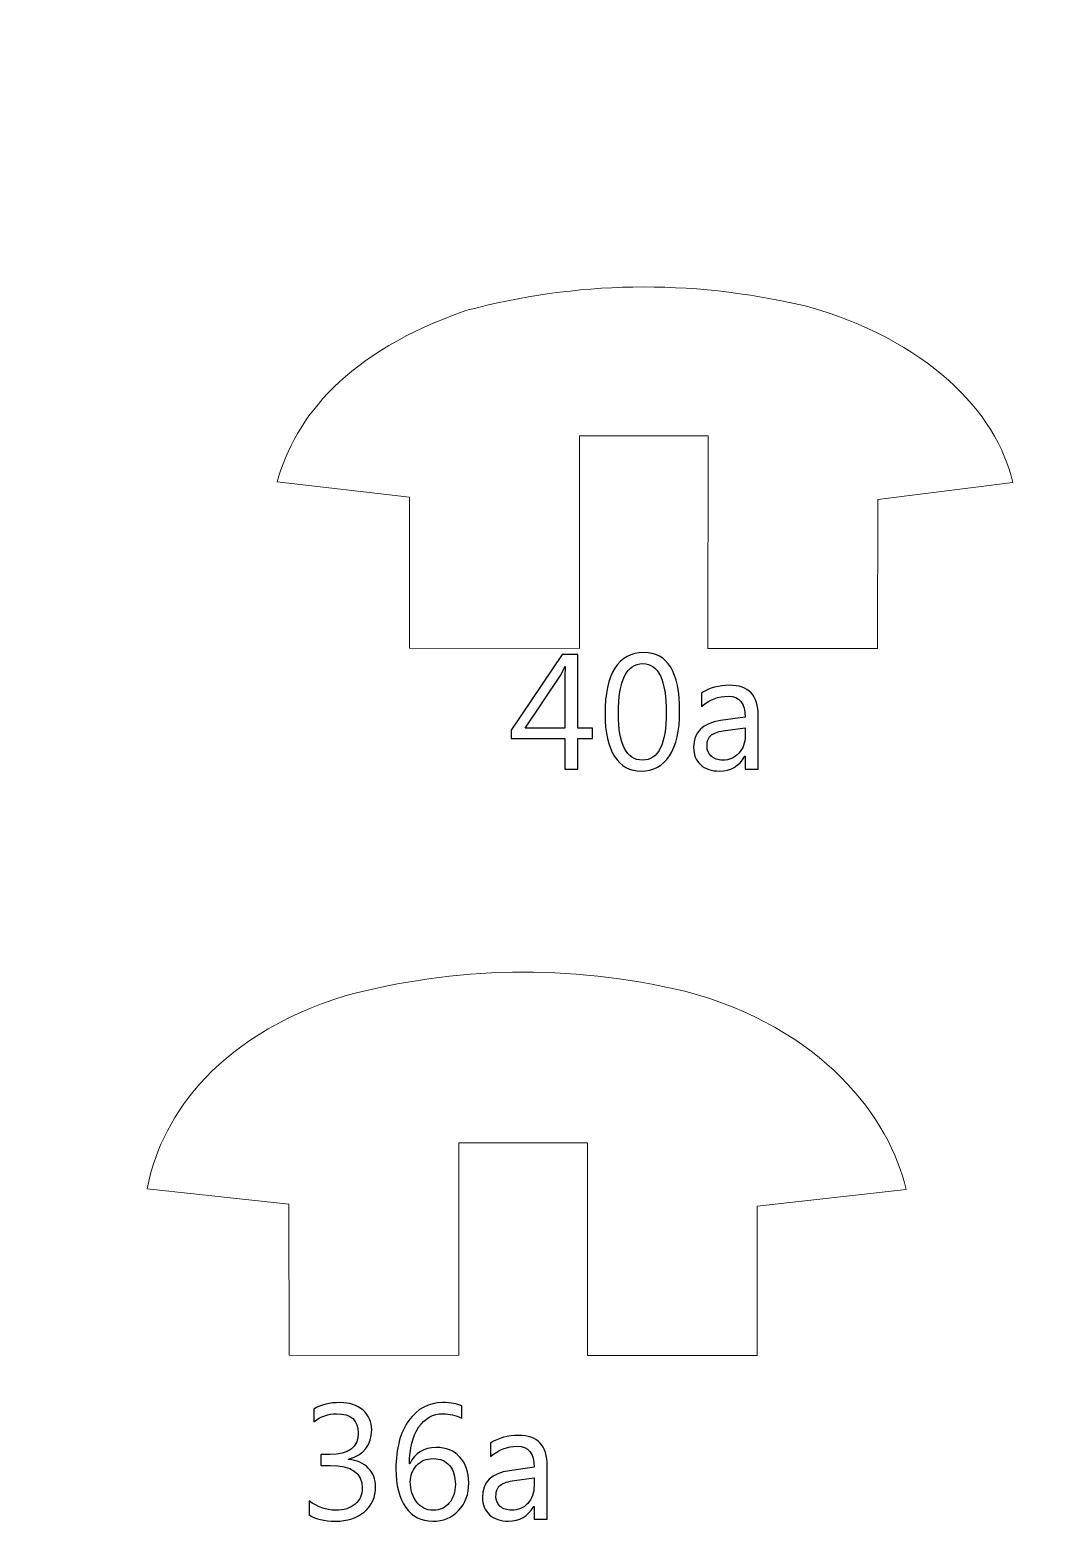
# Model space of a CAD drawing. Header units: centimetres. Extents: x -19.4 to 19.9, y -26.5 to 22.7.
# Drawn here: x -13.95 to -11.303, y -16.927 to -13.073 of the extents above; entities that cross this region are included whole.
import ezdxf

# ---------------------------------------------------------------- set-up
doc = ezdxf.new("R2010")
doc.units = ezdxf.units.CM
doc.header["$MEASUREMENT"] = 0
doc.layers.add('Camada 1', color=7, linetype='Continuous')

msp = doc.modelspace()

# ---------------------------------------------------------------- linework, layer by layer
at = {"layer": 'Camada 1', "color": 7, "lineweight": 9}
for points, knots in [([(-6.76683, -11.38278), (-6.74871, -11.4697), (-6.72295, -11.52728), (-6.67687, -11.64164), (-6.67687, -11.64164), (-6.57445, -11.94024), (-6.51593, -12.1125), (-6.83295, -12.22936), (-6.83295, -12.22936), (-6.99585, -12.2767), (-7.13297, -12.32834), (-7.24879, -12.38358), (-7.24879, -12.38358), (-7.82757, -12.62274), (-7.85527, -13.48484), (-7.63347, -14.06444), (-7.63347, -14.06444), (-7.47421, -14.32374), (-7.70117, -14.63668), (-7.91789, -14.5641), (-7.91789, -14.5641), (-7.91789, -14.5641), (-10.08633, -13.84716), (-10.08633, -13.84716), (-10.08633, -13.84716), (-10.02393, -13.61204), (-9.96019, -13.38448), (-9.87633, -13.1494), (-9.87633, -13.1494), (-9.87633, -13.1494), (-9.33239, -13.37182), (-9.33239, -13.37182), (-9.33239, -13.37182), (-9.33239, -13.37182), (-9.22481, -13.0654), (-9.22481, -13.0654), (-9.22481, -13.0654), (-9.22481, -13.0654), (-9.76633, -12.83164), (-9.76633, -12.83164), (-9.76633, -12.83164), (-9.64873, -12.57712), (-9.54787, -12.33492), (-9.41765, -12.09314), (-9.41765, -12.09314), (-9.41765, -12.09314), (-8.85809, -12.40204), (-8.85809, -12.40204), (-8.85809, -12.40204), (-8.85809, -12.40204), (-8.69055, -12.12446), (-8.69055, -12.12446), (-8.69055, -12.12446), (-8.69055, -12.12446), (-9.24659, -11.80396), (-9.24659, -11.80396), (-9.24659, -11.80396), (-9.11901, -11.58828), (-8.99819, -11.4043), (-8.86359, -11.20852), (-8.86359, -11.20852), (-8.86359, -11.20852), (-8.34777, -11.54894), (-8.34777, -11.54894), (-8.34777, -11.54894), (-8.34777, -11.54894), (-8.17145, -11.28124), (-8.17145, -11.28124), (-8.17145, -11.28124), (-8.17145, -11.28124), (-8.65591, -10.9527), (-8.65591, -10.9527), (-8.65591, -10.9527), (-8.51197, -10.75264), (-8.37829, -10.5387), (-8.24583, -10.334), (-8.24583, -10.334), (-8.24583, -10.334), (-7.71707, -10.65832), (-7.71707, -10.65832), (-7.71707, -10.65832), (-7.71707, -10.65832), (-7.57381, -10.37686), (-7.57381, -10.37686), (-7.57381, -10.37686), (-7.57381, -10.37686), (-8.09615, -10.03456), (-8.09615, -10.03456), (-8.09615, -10.03456), (-7.59241, -9.0435), (-8.27941, -8.2905), (-9.04069, -8.12904), (-9.04069, -8.12904), (-10.66691, -7.8021), (-12.06541, -7.94906), (-13.56203, -8.7614), (-13.56203, -8.7614), (-14.57819, -9.28674), (-15.58061, -9.91446), (-16.57491, -10.54602), (-16.57491, -10.54602), (-17.18455, -10.87594), (-17.60471, -11.19962), (-18.30145, -11.43736), (-18.30145, -11.43736), (-18.51791, -11.50392), (-18.64075, -11.5434), (-18.72211, -11.50068), (-18.72211, -11.50068), (-19.04599, -10.97724), (-19.24217, -10.20448), (-19.20103, -8.4666), (-19.20103, -8.4666), (-19.09115, -6.9704), (-18.98011, -6.23318), (-18.64917, -5.71282), (-18.64917, -5.71282), (-18.12843, -5.41954), (-16.42983, -5.4732), (-14.17279, -5.69644), (-14.17279, -5.69644), (-12.59713, -5.8132), (-10.94901, -6.11576), (-9.20945, -6.08744), (-9.20945, -6.08744), (-8.42445, -6.06216), (-7.82795, -5.0482), (-7.06097, -3.88938), (-7.06097, -3.88938), (-6.64491, -3.95778), (-6.30525, -3.89046), (-6.08249, -3.7006), (-6.08249, -3.7006), (-5.86699, -3.49026), (-5.74617, -3.24138), (-5.75059, -2.94712), (-5.75059, -2.94712), (-5.75149, -2.86314), (-5.69279, -2.8323), (-5.59957, -2.86608), (-5.59957, -2.86608), (-4.47221, -3.0973), (-3.40305, -3.22804), (-2.41895, -3.22062), (-2.41895, -3.22062), (-2.41895, -3.22062), (-1.77003, -3.23234), (-1.77003, -3.23234), (-1.77003, -3.23234), (-0.87447, -3.24906), (-0.32399, -3.41642), (-0.18121, -3.97342), (-0.18121, -3.97342), (-0.14813, -4.13554), (-0.15543, -5.22904), (-0.15387, -5.43948), (-0.15387, -5.43948), (-0.15387, -5.43948), (-0.15743, -7.64222), (-0.15743, -7.64222), (-0.15743, -7.64222), (-0.15743, -7.64222), (-2.20267, -7.645), (-2.20267, -7.645), (-2.20267, -7.645), (-2.20267, -7.645), (-2.19953, -7.97034), (-2.19953, -7.97034), (-2.19953, -7.97034), (-2.19953, -7.97034), (-0.15701, -7.97596), (-0.15701, -7.97596), (-0.15701, -7.97596), (-0.15701, -7.97596), (-0.16645, -10.71776), (-0.16645, -10.71776), (-0.16645, -10.71776), (-0.16645, -10.71776), (-0.75615, -10.77694), (-0.75615, -10.77694), (-0.75615, -10.77694), (-0.75615, -10.77694), (-1.04291, -9.16998), (-1.04291, -9.16998), (-1.04291, -9.16998), (-1.04291, -9.16998), (-2.87295, -9.44022), (-2.87295, -9.44022), (-2.87295, -9.44022), (-2.87295, -9.44022), (-2.57195, -10.98864), (-2.57195, -10.98864), (-2.57195, -10.98864), (-2.57195, -10.98864), (-3.53409, -11.08754), (-3.53409, -11.08754), (-3.53409, -11.08754), (-3.53855, -10.7036), (-3.58297, -10.33826), (-3.67875, -10.00016), (-3.67875, -10.00016), (-3.80783, -9.55308), (-3.96665, -9.2158), (-4.20319, -9.13908), (-4.20319, -9.13908), (-4.20319, -9.13908), (-6.13297, -9.13932), (-6.13297, -9.13932), (-6.13297, -9.13932), (-6.27051, -9.14652), (-6.33229, -9.3669), (-6.28679, -9.711), (-6.28679, -9.711), (-6.25047, -10.08376), (-5.99101, -10.392), (-5.85165, -10.7826), (-5.85165, -10.7826), (-5.75939, -11.04118), (-5.78273, -11.09112), (-5.98721, -11.08974), (-5.98721, -11.08974), (-5.98721, -11.08974), (-6.62533, -11.08666), (-6.62533, -11.08666), (-6.62533, -11.08666), (-6.71087, -11.11392), (-6.78947, -11.22472), (-6.76683, -11.38278)], [0, 0, 0, 0, 0.0172414, 0.0172414, 0.0172414, 0.0172414, 0.0344828, 0.0344828, 0.0344828, 0.0344828, 0.0517241, 0.0517241, 0.0517241, 0.0517241, 0.0689655, 0.0689655, 0.0689655, 0.0689655, 0.0862069, 0.0862069, 0.0862069, 0.0862069, 0.1034483, 0.1034483, 0.1034483, 0.1034483, 0.1206897, 0.1206897, 0.1206897, 0.1206897, 0.137931, 0.137931, 0.137931, 0.137931, 0.1551724, 0.1551724, 0.1551724, 0.1551724, 0.1724138, 0.1724138, 0.1724138, 0.1724138, 0.1896552, 0.1896552, 0.1896552, 0.1896552, 0.2068966, 0.2068966, 0.2068966, 0.2068966, 0.2241379, 0.2241379, 0.2241379, 0.2241379, 0.2413793, 0.2413793, 0.2413793, 0.2413793, 0.2586207, 0.2586207, 0.2586207, 0.2586207, 0.2758621, 0.2758621, 0.2758621, 0.2758621, 0.2931034, 0.2931034, 0.2931034, 0.2931034, 0.3103448, 0.3103448, 0.3103448, 0.3103448, 0.3275862, 0.3275862, 0.3275862, 0.3275862, 0.3448276, 0.3448276, 0.3448276, 0.3448276, 0.362069, 0.362069, 0.362069, 0.362069, 0.3793103, 0.3793103, 0.3793103, 0.3793103, 0.3965517, 0.3965517, 0.3965517, 0.3965517, 0.4137931, 0.4137931, 0.4137931, 0.4137931, 0.4310345, 0.4310345, 0.4310345, 0.4310345, 0.4482759, 0.4482759, 0.4482759, 0.4482759, 0.4655172, 0.4655172, 0.4655172, 0.4655172, 0.4827586, 0.4827586, 0.4827586, 0.4827586, 0.5, 0.5, 0.5, 0.5, 0.5172414, 0.5172414, 0.5172414, 0.5172414, 0.5344828, 0.5344828, 0.5344828, 0.5344828, 0.5517241, 0.5517241, 0.5517241, 0.5517241, 0.5689655, 0.5689655, 0.5689655, 0.5689655, 0.5862069, 0.5862069, 0.5862069, 0.5862069, 0.6034483, 0.6034483, 0.6034483, 0.6034483, 0.6206897, 0.6206897, 0.6206897, 0.6206897, 0.637931, 0.637931, 0.637931, 0.637931, 0.6551724, 0.6551724, 0.6551724, 0.6551724, 0.6724138, 0.6724138, 0.6724138, 0.6724138, 0.6896552, 0.6896552, 0.6896552, 0.6896552, 0.7068966, 0.7068966, 0.7068966, 0.7068966, 0.7241379, 0.7241379, 0.7241379, 0.7241379, 0.7413793, 0.7413793, 0.7413793, 0.7413793, 0.7586207, 0.7586207, 0.7586207, 0.7586207, 0.7758621, 0.7758621, 0.7758621, 0.7758621, 0.7931034, 0.7931034, 0.7931034, 0.7931034, 0.8103448, 0.8103448, 0.8103448, 0.8103448, 0.8275862, 0.8275862, 0.8275862, 0.8275862, 0.8448276, 0.8448276, 0.8448276, 0.8448276, 0.862069, 0.862069, 0.862069, 0.862069, 0.8793103, 0.8793103, 0.8793103, 0.8793103, 0.8965517, 0.8965517, 0.8965517, 0.8965517, 0.9137931, 0.9137931, 0.9137931, 0.9137931, 0.9310345, 0.9310345, 0.9310345, 0.9310345, 0.9482759, 0.9482759, 0.9482759, 0.9482759, 0.9655172, 0.9655172, 0.9655172, 0.9655172, 1, 1, 1, 1]), ([(-12.52815, -14.1226), (-12.52815, -14.1226), (-12.19573, -14.1226), (-12.19573, -14.1226), (-12.19573, -14.1226), (-12.19573, -14.1226), (-12.19595, -14.67202), (-12.19595, -14.67202), (-12.19595, -14.67202), (-12.19595, -14.67202), (-11.75723, -14.6719), (-11.75723, -14.6719), (-11.75723, -14.6719), (-11.75723, -14.6719), (-11.75693, -14.28649), (-11.75693, -14.28649), (-11.75693, -14.28649), (-11.75693, -14.28649), (-11.40775, -14.24297), (-11.40775, -14.24297), (-11.40775, -14.24297), (-11.44835, -14.0603), (-11.63204, -13.87248), (-11.94439, -13.78647), (-11.94439, -13.78647), (-12.24786, -13.71562), (-12.53718, -13.72339), (-12.8196, -13.79782), (-12.8196, -13.79782), (-13.13062, -13.90467), (-13.26322, -14.07414), (-13.31019, -14.24145), (-13.31019, -14.24145), (-13.31019, -14.24145), (-12.96769, -14.28059), (-12.96769, -14.28059), (-12.96769, -14.28059), (-12.96769, -14.28059), (-12.96763, -14.67124), (-12.96763, -14.67124), (-12.96763, -14.67124), (-12.96763, -14.67124), (-12.52811, -14.67198), (-12.52811, -14.67198), (-12.52811, -14.67198), (-12.52811, -14.67198), (-12.52815, -14.1226), (-12.52815, -14.1226)], [0, 0, 0, 0, 0.0769231, 0.0769231, 0.0769231, 0.0769231, 0.1538462, 0.1538462, 0.1538462, 0.1538462, 0.2307692, 0.2307692, 0.2307692, 0.2307692, 0.3076923, 0.3076923, 0.3076923, 0.3076923, 0.3846154, 0.3846154, 0.3846154, 0.3846154, 0.4615385, 0.4615385, 0.4615385, 0.4615385, 0.5384615, 0.5384615, 0.5384615, 0.5384615, 0.6153846, 0.6153846, 0.6153846, 0.6153846, 0.6923077, 0.6923077, 0.6923077, 0.6923077, 0.7692308, 0.7692308, 0.7692308, 0.7692308, 0.8461538, 0.8461538, 0.8461538, 0.8461538, 1, 1, 1, 1]), ([(-12.83983, -15.94948), (-12.83983, -15.94948), (-12.50739, -15.94948), (-12.50739, -15.94948), (-12.50739, -15.94948), (-12.50739, -15.94948), (-12.50761, -16.4989), (-12.50761, -16.4989), (-12.50761, -16.4989), (-12.50761, -16.4989), (-12.06889, -16.49878), (-12.06889, -16.49878), (-12.06889, -16.49878), (-12.06889, -16.49878), (-12.06859, -16.11337), (-12.06859, -16.11337), (-12.06859, -16.11337), (-12.06859, -16.11337), (-11.68379, -16.06985), (-11.68379, -16.06985), (-11.68379, -16.06985), (-11.72439, -15.88718), (-11.90056, -15.65087), (-12.25607, -15.55735), (-12.25607, -15.55735), (-12.55954, -15.48649), (-12.84886, -15.49427), (-13.13128, -15.5687), (-13.13128, -15.5687), (-13.48535, -15.67744), (-13.61569, -15.90289), (-13.6458, -16.06833), (-13.6458, -16.06833), (-13.6458, -16.06833), (-13.27937, -16.10747), (-13.27937, -16.10747), (-13.27937, -16.10747), (-13.27937, -16.10747), (-13.27931, -16.49812), (-13.27931, -16.49812), (-13.27931, -16.49812), (-13.27931, -16.49812), (-12.83979, -16.49886), (-12.83979, -16.49886), (-12.83979, -16.49886), (-12.83979, -16.49886), (-12.83983, -15.94948), (-12.83983, -15.94948)], [0, 0, 0, 0, 0.0769231, 0.0769231, 0.0769231, 0.0769231, 0.1538462, 0.1538462, 0.1538462, 0.1538462, 0.2307692, 0.2307692, 0.2307692, 0.2307692, 0.3076923, 0.3076923, 0.3076923, 0.3076923, 0.3846154, 0.3846154, 0.3846154, 0.3846154, 0.4615385, 0.4615385, 0.4615385, 0.4615385, 0.5384615, 0.5384615, 0.5384615, 0.5384615, 0.6153846, 0.6153846, 0.6153846, 0.6153846, 0.6923077, 0.6923077, 0.6923077, 0.6923077, 0.7692308, 0.7692308, 0.7692308, 0.7692308, 0.8461538, 0.8461538, 0.8461538, 0.8461538, 1, 1, 1, 1])]:
    msp.add_open_spline(points, degree=3, knots=knots, dxfattribs=at)
at = {"layer": 'Camada 1', "color": 7}
for points, knots in [([(-12.36875, -14.9886), (-12.3981, -14.9886), (-12.42104, -14.97597), (-12.43747, -14.95078), (-12.43747, -14.95078), (-12.45391, -14.92552), (-12.46217, -14.88904), (-12.46217, -14.84135), (-12.46217, -14.84135), (-12.46217, -14.78892), (-12.45356, -14.74934), (-12.43642, -14.72246), (-12.43642, -14.72246), (-12.41927, -14.69558), (-12.39451, -14.6821), (-12.36212, -14.6821), (-12.36212, -14.6821), (-12.3001, -14.6821), (-12.26913, -14.73276), (-12.26913, -14.83408), (-12.26913, -14.83408), (-12.26913, -14.88432), (-12.27788, -14.92256), (-12.29537, -14.94902), (-12.29537, -14.94902), (-12.31287, -14.97541), (-12.33735, -14.9886), (-12.36875, -14.9886)], [0, 0, 0, 0, 0.125, 0.125, 0.125, 0.125, 0.25, 0.25, 0.25, 0.25, 0.375, 0.375, 0.375, 0.375, 0.5, 0.5, 0.5, 0.5, 0.625, 0.625, 0.625, 0.625, 0.75, 0.75, 0.75, 0.75, 1, 1, 1, 1]), ([(-12.49434, -14.90478), (-12.49434, -14.90478), (-12.53244, -14.90478), (-12.53244, -14.90478), (-12.53244, -14.90478), (-12.53244, -14.90478), (-12.53244, -14.98352), (-12.53244, -14.98352), (-12.53244, -14.98352), (-12.53244, -14.98352), (-12.56589, -14.98352), (-12.56589, -14.98352), (-12.56589, -14.98352), (-12.56589, -14.98352), (-12.56589, -14.90478), (-12.56589, -14.90478), (-12.56589, -14.90478), (-12.56589, -14.90478), (-12.70517, -14.90478), (-12.70517, -14.90478), (-12.70517, -14.90478), (-12.70517, -14.90478), (-12.70517, -14.88262), (-12.70517, -14.88262), (-12.70517, -14.88262), (-12.70517, -14.88262), (-12.5733, -14.68718), (-12.5733, -14.68718), (-12.5733, -14.68718), (-12.5733, -14.68718), (-12.53244, -14.68718), (-12.53244, -14.68718), (-12.53244, -14.68718), (-12.53244, -14.68718), (-12.53244, -14.87726), (-12.53244, -14.87726), (-12.53244, -14.87726), (-12.53244, -14.87726), (-12.49434, -14.87726), (-12.49434, -14.87726), (-12.49434, -14.87726), (-12.49434, -14.87726), (-12.49434, -14.90478), (-12.49434, -14.90478)], [0, 0, 0, 0, 0.0833333, 0.0833333, 0.0833333, 0.0833333, 0.1666667, 0.1666667, 0.1666667, 0.1666667, 0.25, 0.25, 0.25, 0.25, 0.3333333, 0.3333333, 0.3333333, 0.3333333, 0.4166667, 0.4166667, 0.4166667, 0.4166667, 0.5, 0.5, 0.5, 0.5, 0.5833333, 0.5833333, 0.5833333, 0.5833333, 0.6666667, 0.6666667, 0.6666667, 0.6666667, 0.75, 0.75, 0.75, 0.75, 0.8333333, 0.8333333, 0.8333333, 0.8333333, 1, 1, 1, 1]), ([(-12.56589, -14.87726), (-12.56589, -14.87726), (-12.56589, -14.7492), (-12.56589, -14.7492), (-12.56589, -14.7492), (-12.56589, -14.7401), (-12.56561, -14.72987), (-12.56504, -14.71858), (-12.56504, -14.71858), (-12.56504, -14.71858), (-12.56589, -14.71858), (-12.56589, -14.71858), (-12.56589, -14.71858), (-12.56779, -14.72359), (-12.5716, -14.73114), (-12.57725, -14.7413), (-12.57725, -14.7413), (-12.57725, -14.7413), (-12.66841, -14.87726), (-12.66841, -14.87726), (-12.66841, -14.87726), (-12.66841, -14.87726), (-12.56589, -14.87726), (-12.56589, -14.87726)], [0, 0, 0, 0, 0.1428571, 0.1428571, 0.1428571, 0.1428571, 0.2857143, 0.2857143, 0.2857143, 0.2857143, 0.4285714, 0.4285714, 0.4285714, 0.4285714, 0.5714286, 0.5714286, 0.5714286, 0.5714286, 0.7142857, 0.7142857, 0.7142857, 0.7142857, 1, 1, 1, 1]), ([(-12.36403, -14.71089), (-12.40629, -14.71089), (-12.42746, -14.75386), (-12.42746, -14.8398), (-12.42746, -14.8398), (-12.42746, -14.92009), (-12.40671, -14.96024), (-12.36522, -14.96024), (-12.36522, -14.96024), (-12.3243, -14.96024), (-12.30384, -14.91938), (-12.30384, -14.83775), (-12.30384, -14.83775), (-12.30384, -14.75315), (-12.32388, -14.71089), (-12.36403, -14.71089)], [0, 0, 0, 0, 0.2, 0.2, 0.2, 0.2, 0.4, 0.4, 0.4, 0.4, 0.6, 0.6, 0.6, 0.6, 1, 1, 1, 1]), ([(-12.06592, -14.98352), (-12.06592, -14.98352), (-12.09979, -14.98352), (-12.09979, -14.98352), (-12.09979, -14.98352), (-12.09979, -14.98352), (-12.09979, -14.95043), (-12.09979, -14.95043), (-12.09979, -14.95043), (-12.09979, -14.95043), (-12.10064, -14.95043), (-12.10064, -14.95043), (-12.10064, -14.95043), (-12.11538, -14.9759), (-12.13704, -14.9886), (-12.16576, -14.9886), (-12.16576, -14.9886), (-12.18686, -14.9886), (-12.20337, -14.98303), (-12.21529, -14.97181), (-12.21529, -14.97181), (-12.22722, -14.96066), (-12.23314, -14.94584), (-12.23314, -14.92736), (-12.23314, -14.92736), (-12.23314, -14.88777), (-12.20986, -14.8647), (-12.16329, -14.85821), (-12.16329, -14.85821), (-12.16329, -14.85821), (-12.09979, -14.84932), (-12.09979, -14.84932), (-12.09979, -14.84932), (-12.09979, -14.8132), (-12.11433, -14.79513), (-12.14339, -14.79513), (-12.14339, -14.79513), (-12.16887, -14.79513), (-12.19187, -14.80388), (-12.2124, -14.82138), (-12.2124, -14.82138), (-12.2124, -14.82138), (-12.2124, -14.78667), (-12.2124, -14.78667), (-12.2124, -14.78667), (-12.19159, -14.7734), (-12.16767, -14.76677), (-12.1405, -14.76677), (-12.1405, -14.76677), (-12.09076, -14.76677), (-12.06592, -14.79309), (-12.06592, -14.84579), (-12.06592, -14.84579), (-12.06592, -14.84579), (-12.06592, -14.98352), (-12.06592, -14.98352)], [0, 0, 0, 0, 0.0666667, 0.0666667, 0.0666667, 0.0666667, 0.1333333, 0.1333333, 0.1333333, 0.1333333, 0.2, 0.2, 0.2, 0.2, 0.2666667, 0.2666667, 0.2666667, 0.2666667, 0.3333333, 0.3333333, 0.3333333, 0.3333333, 0.4, 0.4, 0.4, 0.4, 0.4666667, 0.4666667, 0.4666667, 0.4666667, 0.5333333, 0.5333333, 0.5333333, 0.5333333, 0.6, 0.6, 0.6, 0.6, 0.6666667, 0.6666667, 0.6666667, 0.6666667, 0.7333333, 0.7333333, 0.7333333, 0.7333333, 0.8, 0.8, 0.8, 0.8, 0.8666667, 0.8666667, 0.8666667, 0.8666667, 1, 1, 1, 1]), ([(-12.09979, -14.87641), (-12.09979, -14.87641), (-12.15087, -14.88347), (-12.15087, -14.88347), (-12.15087, -14.88347), (-12.16661, -14.88566), (-12.17846, -14.88961), (-12.18643, -14.89518), (-12.18643, -14.89518), (-12.19441, -14.90083), (-12.19843, -14.91071), (-12.19843, -14.92496), (-12.19843, -14.92496), (-12.19843, -14.93533), (-12.19476, -14.9438), (-12.18735, -14.95036), (-12.18735, -14.95036), (-12.18001, -14.95692), (-12.17014, -14.96024), (-12.15793, -14.96024), (-12.15793, -14.96024), (-12.14107, -14.96024), (-12.12717, -14.95431), (-12.11623, -14.94253), (-12.11623, -14.94253), (-12.10529, -14.93067), (-12.09979, -14.91572), (-12.09979, -14.89758), (-12.09979, -14.89758), (-12.09979, -14.89758), (-12.09979, -14.87641), (-12.09979, -14.87641)], [0, 0, 0, 0, 0.1111111, 0.1111111, 0.1111111, 0.1111111, 0.2222222, 0.2222222, 0.2222222, 0.2222222, 0.3333333, 0.3333333, 0.3333333, 0.3333333, 0.4444444, 0.4444444, 0.4444444, 0.4444444, 0.5555556, 0.5555556, 0.5555556, 0.5555556, 0.6666667, 0.6666667, 0.6666667, 0.6666667, 0.7777778, 0.7777778, 0.7777778, 0.7777778, 1, 1, 1, 1]), ([(-13.22682, -16.91097), (-13.22682, -16.91097), (-13.22682, -16.87457), (-13.22682, -16.87457), (-13.22682, -16.87457), (-13.20657, -16.89065), (-13.18364, -16.8987), (-13.15816, -16.8987), (-13.15816, -16.8987), (-13.13742, -16.8987), (-13.12091, -16.89355), (-13.10856, -16.88317), (-13.10856, -16.88317), (-13.09622, -16.8728), (-13.09008, -16.85883), (-13.09008, -16.84133), (-13.09008, -16.84133), (-13.09008, -16.80253), (-13.11759, -16.78312), (-13.17256, -16.78312), (-13.17256, -16.78312), (-13.17256, -16.78312), (-13.19718, -16.78312), (-13.19718, -16.78312), (-13.19718, -16.78312), (-13.19718, -16.78312), (-13.19718, -16.75434), (-13.19718, -16.75434), (-13.19718, -16.75434), (-13.19718, -16.75434), (-13.17376, -16.75434), (-13.17376, -16.75434), (-13.17376, -16.75434), (-13.12472, -16.75434), (-13.10024, -16.73613), (-13.10024, -16.6998), (-13.10024, -16.6998), (-13.10024, -16.66614), (-13.11894, -16.64935), (-13.15633, -16.64935), (-13.15633, -16.64935), (-13.17721, -16.64935), (-13.1969, -16.6564), (-13.21539, -16.67052), (-13.21539, -16.67052), (-13.21539, -16.67052), (-13.21539, -16.6375), (-13.21539, -16.6375), (-13.21539, -16.6375), (-13.19634, -16.62621), (-13.17383, -16.62056), (-13.14793, -16.62056), (-13.14793, -16.62056), (-13.12296, -16.62056), (-13.10299, -16.62719), (-13.08796, -16.64039), (-13.08796, -16.64039), (-13.073, -16.65365), (-13.06552, -16.67059), (-13.06552, -16.69126), (-13.06552, -16.69126), (-13.06552, -16.73028), (-13.08535, -16.7554), (-13.12507, -16.76654), (-13.12507, -16.76654), (-13.12507, -16.76654), (-13.12507, -16.76739), (-13.12507, -16.76739), (-13.12507, -16.76739), (-13.10377, -16.76944), (-13.08683, -16.77692), (-13.07427, -16.78983), (-13.07427, -16.78983), (-13.06164, -16.80274), (-13.05536, -16.81883), (-13.05536, -16.83809), (-13.05536, -16.83809), (-13.05536, -16.86476), (-13.06489, -16.88621), (-13.08401, -16.90258), (-13.08401, -16.90258), (-13.10313, -16.91888), (-13.12832, -16.92706), (-13.15958, -16.92706), (-13.15958, -16.92706), (-13.18773, -16.92706), (-13.21016, -16.9217), (-13.22682, -16.91097)], [0, 0, 0, 0, 0.0434783, 0.0434783, 0.0434783, 0.0434783, 0.0869565, 0.0869565, 0.0869565, 0.0869565, 0.1304348, 0.1304348, 0.1304348, 0.1304348, 0.173913, 0.173913, 0.173913, 0.173913, 0.2173913, 0.2173913, 0.2173913, 0.2173913, 0.2608696, 0.2608696, 0.2608696, 0.2608696, 0.3043478, 0.3043478, 0.3043478, 0.3043478, 0.3478261, 0.3478261, 0.3478261, 0.3478261, 0.3913043, 0.3913043, 0.3913043, 0.3913043, 0.4347826, 0.4347826, 0.4347826, 0.4347826, 0.4782609, 0.4782609, 0.4782609, 0.4782609, 0.5217391, 0.5217391, 0.5217391, 0.5217391, 0.5652174, 0.5652174, 0.5652174, 0.5652174, 0.6086957, 0.6086957, 0.6086957, 0.6086957, 0.6521739, 0.6521739, 0.6521739, 0.6521739, 0.6956522, 0.6956522, 0.6956522, 0.6956522, 0.7391304, 0.7391304, 0.7391304, 0.7391304, 0.7826087, 0.7826087, 0.7826087, 0.7826087, 0.826087, 0.826087, 0.826087, 0.826087, 0.8695652, 0.8695652, 0.8695652, 0.8695652, 0.9130435, 0.9130435, 0.9130435, 0.9130435, 1, 1, 1, 1]), ([(-12.83269, -16.62903), (-12.83269, -16.62903), (-12.83269, -16.66113), (-12.83269, -16.66113), (-12.83269, -16.66113), (-12.848, -16.6533), (-12.86408, -16.64935), (-12.88102, -16.64935), (-12.88102, -16.64935), (-12.90727, -16.64935), (-12.92829, -16.66106), (-12.9441, -16.68449), (-12.9441, -16.68449), (-12.95983, -16.70791), (-12.96773, -16.73931), (-12.96773, -16.77861), (-12.96773, -16.77861), (-12.96773, -16.77861), (-12.96689, -16.77861), (-12.96689, -16.77861), (-12.96689, -16.77861), (-12.95313, -16.7506), (-12.93055, -16.73656), (-12.89915, -16.73656), (-12.89915, -16.73656), (-12.87326, -16.73656), (-12.85273, -16.74488), (-12.83741, -16.76146), (-12.83741, -16.76146), (-12.8221, -16.77811), (-12.81448, -16.80034), (-12.81448, -16.82821), (-12.81448, -16.82821), (-12.81448, -16.85728), (-12.82323, -16.88106), (-12.84073, -16.89947), (-12.84073, -16.89947), (-12.85823, -16.91789), (-12.88045, -16.92706), (-12.90741, -16.92706), (-12.90741, -16.92706), (-12.93718, -16.92706), (-12.96054, -16.91521), (-12.97747, -16.8915), (-12.97747, -16.8915), (-12.9944, -16.86779), (-13.00287, -16.83449), (-13.00287, -16.79159), (-13.00287, -16.79159), (-13.00287, -16.73959), (-12.99179, -16.6981), (-12.96964, -16.66713), (-12.96964, -16.66713), (-12.94748, -16.63608), (-12.9182, -16.62056), (-12.88186, -16.62056), (-12.88186, -16.62056), (-12.86119, -16.62056), (-12.84482, -16.62338), (-12.83269, -16.62903)], [0, 0, 0, 0, 0.0625, 0.0625, 0.0625, 0.0625, 0.125, 0.125, 0.125, 0.125, 0.1875, 0.1875, 0.1875, 0.1875, 0.25, 0.25, 0.25, 0.25, 0.3125, 0.3125, 0.3125, 0.3125, 0.375, 0.375, 0.375, 0.375, 0.4375, 0.4375, 0.4375, 0.4375, 0.5, 0.5, 0.5, 0.5, 0.5625, 0.5625, 0.5625, 0.5625, 0.625, 0.625, 0.625, 0.625, 0.6875, 0.6875, 0.6875, 0.6875, 0.75, 0.75, 0.75, 0.75, 0.8125, 0.8125, 0.8125, 0.8125, 0.875, 0.875, 0.875, 0.875, 1, 1, 1, 1]), ([(-12.6117, -16.92198), (-12.6117, -16.92198), (-12.64557, -16.92198), (-12.64557, -16.92198), (-12.64557, -16.92198), (-12.64557, -16.92198), (-12.64557, -16.88889), (-12.64557, -16.88889), (-12.64557, -16.88889), (-12.64557, -16.88889), (-12.64642, -16.88889), (-12.64642, -16.88889), (-12.64642, -16.88889), (-12.66116, -16.91436), (-12.68282, -16.92706), (-12.71154, -16.92706), (-12.71154, -16.92706), (-12.73264, -16.92706), (-12.74915, -16.92149), (-12.76107, -16.91027), (-12.76107, -16.91027), (-12.773, -16.89912), (-12.77892, -16.8843), (-12.77892, -16.86582), (-12.77892, -16.86582), (-12.77892, -16.82623), (-12.75564, -16.80316), (-12.70907, -16.79667), (-12.70907, -16.79667), (-12.70907, -16.79667), (-12.64557, -16.78778), (-12.64557, -16.78778), (-12.64557, -16.78778), (-12.64557, -16.75166), (-12.66011, -16.73359), (-12.68917, -16.73359), (-12.68917, -16.73359), (-12.71465, -16.73359), (-12.73765, -16.74234), (-12.75818, -16.75984), (-12.75818, -16.75984), (-12.75818, -16.75984), (-12.75818, -16.72513), (-12.75818, -16.72513), (-12.75818, -16.72513), (-12.73737, -16.71186), (-12.71345, -16.70523), (-12.68628, -16.70523), (-12.68628, -16.70523), (-12.63654, -16.70523), (-12.6117, -16.73155), (-12.6117, -16.78425), (-12.6117, -16.78425), (-12.6117, -16.78425), (-12.6117, -16.92198), (-12.6117, -16.92198)], [0, 0, 0, 0, 0.0666667, 0.0666667, 0.0666667, 0.0666667, 0.1333333, 0.1333333, 0.1333333, 0.1333333, 0.2, 0.2, 0.2, 0.2, 0.2666667, 0.2666667, 0.2666667, 0.2666667, 0.3333333, 0.3333333, 0.3333333, 0.3333333, 0.4, 0.4, 0.4, 0.4, 0.4666667, 0.4666667, 0.4666667, 0.4666667, 0.5333333, 0.5333333, 0.5333333, 0.5333333, 0.6, 0.6, 0.6, 0.6, 0.6666667, 0.6666667, 0.6666667, 0.6666667, 0.7333333, 0.7333333, 0.7333333, 0.7333333, 0.8, 0.8, 0.8, 0.8, 0.8666667, 0.8666667, 0.8666667, 0.8666667, 1, 1, 1, 1]), ([(-12.9067, -16.76534), (-12.9242, -16.76534), (-12.93838, -16.77127), (-12.94925, -16.78312), (-12.94925, -16.78312), (-12.96018, -16.79505), (-12.96562, -16.80902), (-12.96562, -16.82518), (-12.96562, -16.82518), (-12.96562, -16.8455), (-12.96018, -16.86278), (-12.94939, -16.87718), (-12.94939, -16.87718), (-12.93859, -16.8915), (-12.9242, -16.8987), (-12.90628, -16.8987), (-12.90628, -16.8987), (-12.8892, -16.8987), (-12.87537, -16.89242), (-12.86493, -16.87993), (-12.86493, -16.87993), (-12.85442, -16.86744), (-12.8492, -16.85164), (-12.8492, -16.83244), (-12.8492, -16.83244), (-12.8492, -16.81142), (-12.85421, -16.79505), (-12.8643, -16.78312), (-12.8643, -16.78312), (-12.87439, -16.77127), (-12.8885, -16.76534), (-12.9067, -16.76534)], [0, 0, 0, 0, 0.1111111, 0.1111111, 0.1111111, 0.1111111, 0.2222222, 0.2222222, 0.2222222, 0.2222222, 0.3333333, 0.3333333, 0.3333333, 0.3333333, 0.4444444, 0.4444444, 0.4444444, 0.4444444, 0.5555556, 0.5555556, 0.5555556, 0.5555556, 0.6666667, 0.6666667, 0.6666667, 0.6666667, 0.7777778, 0.7777778, 0.7777778, 0.7777778, 1, 1, 1, 1]), ([(-12.64557, -16.81487), (-12.64557, -16.81487), (-12.69665, -16.82193), (-12.69665, -16.82193), (-12.69665, -16.82193), (-12.71239, -16.82412), (-12.72424, -16.82807), (-12.73221, -16.83364), (-12.73221, -16.83364), (-12.74019, -16.83929), (-12.74421, -16.84917), (-12.74421, -16.86342), (-12.74421, -16.86342), (-12.74421, -16.87379), (-12.74054, -16.88226), (-12.73313, -16.88882), (-12.73313, -16.88882), (-12.72579, -16.89538), (-12.71592, -16.8987), (-12.70371, -16.8987), (-12.70371, -16.8987), (-12.68685, -16.8987), (-12.67295, -16.89277), (-12.66201, -16.88099), (-12.66201, -16.88099), (-12.65107, -16.86913), (-12.64557, -16.85418), (-12.64557, -16.83604), (-12.64557, -16.83604), (-12.64557, -16.83604), (-12.64557, -16.81487), (-12.64557, -16.81487)], [0, 0, 0, 0, 0.1111111, 0.1111111, 0.1111111, 0.1111111, 0.2222222, 0.2222222, 0.2222222, 0.2222222, 0.3333333, 0.3333333, 0.3333333, 0.3333333, 0.4444444, 0.4444444, 0.4444444, 0.4444444, 0.5555556, 0.5555556, 0.5555556, 0.5555556, 0.6666667, 0.6666667, 0.6666667, 0.6666667, 0.7777778, 0.7777778, 0.7777778, 0.7777778, 1, 1, 1, 1])]:
    msp.add_open_spline(points, degree=3, knots=knots, dxfattribs=at)
at = {"layer": 'Camada 1', "color": 250, "lineweight": 9}
for points, knots in [([(-12.36875, -14.9886), (-12.3981, -14.9886), (-12.42104, -14.97597), (-12.43747, -14.95078), (-12.43747, -14.95078), (-12.45391, -14.92552), (-12.46217, -14.88904), (-12.46217, -14.84135), (-12.46217, -14.84135), (-12.46217, -14.78892), (-12.45356, -14.74934), (-12.43642, -14.72246), (-12.43642, -14.72246), (-12.41927, -14.69558), (-12.39451, -14.6821), (-12.36212, -14.6821), (-12.36212, -14.6821), (-12.3001, -14.6821), (-12.26913, -14.73276), (-12.26913, -14.83408), (-12.26913, -14.83408), (-12.26913, -14.88432), (-12.27788, -14.92256), (-12.29537, -14.94902), (-12.29537, -14.94902), (-12.31287, -14.97541), (-12.33735, -14.9886), (-12.36875, -14.9886)], [0, 0, 0, 0, 0.125, 0.125, 0.125, 0.125, 0.25, 0.25, 0.25, 0.25, 0.375, 0.375, 0.375, 0.375, 0.5, 0.5, 0.5, 0.5, 0.625, 0.625, 0.625, 0.625, 0.75, 0.75, 0.75, 0.75, 1, 1, 1, 1]), ([(-12.49434, -14.90478), (-12.49434, -14.90478), (-12.53244, -14.90478), (-12.53244, -14.90478), (-12.53244, -14.90478), (-12.53244, -14.90478), (-12.53244, -14.98352), (-12.53244, -14.98352), (-12.53244, -14.98352), (-12.53244, -14.98352), (-12.56589, -14.98352), (-12.56589, -14.98352), (-12.56589, -14.98352), (-12.56589, -14.98352), (-12.56589, -14.90478), (-12.56589, -14.90478), (-12.56589, -14.90478), (-12.56589, -14.90478), (-12.70517, -14.90478), (-12.70517, -14.90478), (-12.70517, -14.90478), (-12.70517, -14.90478), (-12.70517, -14.88262), (-12.70517, -14.88262), (-12.70517, -14.88262), (-12.70517, -14.88262), (-12.5733, -14.68718), (-12.5733, -14.68718), (-12.5733, -14.68718), (-12.5733, -14.68718), (-12.53244, -14.68718), (-12.53244, -14.68718), (-12.53244, -14.68718), (-12.53244, -14.68718), (-12.53244, -14.87726), (-12.53244, -14.87726), (-12.53244, -14.87726), (-12.53244, -14.87726), (-12.49434, -14.87726), (-12.49434, -14.87726), (-12.49434, -14.87726), (-12.49434, -14.87726), (-12.49434, -14.90478), (-12.49434, -14.90478)], [0, 0, 0, 0, 0.0833333, 0.0833333, 0.0833333, 0.0833333, 0.1666667, 0.1666667, 0.1666667, 0.1666667, 0.25, 0.25, 0.25, 0.25, 0.3333333, 0.3333333, 0.3333333, 0.3333333, 0.4166667, 0.4166667, 0.4166667, 0.4166667, 0.5, 0.5, 0.5, 0.5, 0.5833333, 0.5833333, 0.5833333, 0.5833333, 0.6666667, 0.6666667, 0.6666667, 0.6666667, 0.75, 0.75, 0.75, 0.75, 0.8333333, 0.8333333, 0.8333333, 0.8333333, 1, 1, 1, 1]), ([(-12.56589, -14.87726), (-12.56589, -14.87726), (-12.56589, -14.7492), (-12.56589, -14.7492), (-12.56589, -14.7492), (-12.56589, -14.7401), (-12.56561, -14.72987), (-12.56504, -14.71858), (-12.56504, -14.71858), (-12.56504, -14.71858), (-12.56589, -14.71858), (-12.56589, -14.71858), (-12.56589, -14.71858), (-12.56779, -14.72359), (-12.5716, -14.73114), (-12.57725, -14.7413), (-12.57725, -14.7413), (-12.57725, -14.7413), (-12.66841, -14.87726), (-12.66841, -14.87726), (-12.66841, -14.87726), (-12.66841, -14.87726), (-12.56589, -14.87726), (-12.56589, -14.87726)], [0, 0, 0, 0, 0.1428571, 0.1428571, 0.1428571, 0.1428571, 0.2857143, 0.2857143, 0.2857143, 0.2857143, 0.4285714, 0.4285714, 0.4285714, 0.4285714, 0.5714286, 0.5714286, 0.5714286, 0.5714286, 0.7142857, 0.7142857, 0.7142857, 0.7142857, 1, 1, 1, 1]), ([(-12.36403, -14.71089), (-12.40629, -14.71089), (-12.42746, -14.75386), (-12.42746, -14.8398), (-12.42746, -14.8398), (-12.42746, -14.92009), (-12.40671, -14.96024), (-12.36522, -14.96024), (-12.36522, -14.96024), (-12.3243, -14.96024), (-12.30384, -14.91938), (-12.30384, -14.83775), (-12.30384, -14.83775), (-12.30384, -14.75315), (-12.32388, -14.71089), (-12.36403, -14.71089)], [0, 0, 0, 0, 0.2, 0.2, 0.2, 0.2, 0.4, 0.4, 0.4, 0.4, 0.6, 0.6, 0.6, 0.6, 1, 1, 1, 1]), ([(-12.06592, -14.98352), (-12.06592, -14.98352), (-12.09979, -14.98352), (-12.09979, -14.98352), (-12.09979, -14.98352), (-12.09979, -14.98352), (-12.09979, -14.95043), (-12.09979, -14.95043), (-12.09979, -14.95043), (-12.09979, -14.95043), (-12.10064, -14.95043), (-12.10064, -14.95043), (-12.10064, -14.95043), (-12.11538, -14.9759), (-12.13704, -14.9886), (-12.16576, -14.9886), (-12.16576, -14.9886), (-12.18686, -14.9886), (-12.20337, -14.98303), (-12.21529, -14.97181), (-12.21529, -14.97181), (-12.22722, -14.96066), (-12.23314, -14.94584), (-12.23314, -14.92736), (-12.23314, -14.92736), (-12.23314, -14.88777), (-12.20986, -14.8647), (-12.16329, -14.85821), (-12.16329, -14.85821), (-12.16329, -14.85821), (-12.09979, -14.84932), (-12.09979, -14.84932), (-12.09979, -14.84932), (-12.09979, -14.8132), (-12.11433, -14.79513), (-12.14339, -14.79513), (-12.14339, -14.79513), (-12.16887, -14.79513), (-12.19187, -14.80388), (-12.2124, -14.82138), (-12.2124, -14.82138), (-12.2124, -14.82138), (-12.2124, -14.78667), (-12.2124, -14.78667), (-12.2124, -14.78667), (-12.19159, -14.7734), (-12.16767, -14.76677), (-12.1405, -14.76677), (-12.1405, -14.76677), (-12.09076, -14.76677), (-12.06592, -14.79309), (-12.06592, -14.84579), (-12.06592, -14.84579), (-12.06592, -14.84579), (-12.06592, -14.98352), (-12.06592, -14.98352)], [0, 0, 0, 0, 0.0666667, 0.0666667, 0.0666667, 0.0666667, 0.1333333, 0.1333333, 0.1333333, 0.1333333, 0.2, 0.2, 0.2, 0.2, 0.2666667, 0.2666667, 0.2666667, 0.2666667, 0.3333333, 0.3333333, 0.3333333, 0.3333333, 0.4, 0.4, 0.4, 0.4, 0.4666667, 0.4666667, 0.4666667, 0.4666667, 0.5333333, 0.5333333, 0.5333333, 0.5333333, 0.6, 0.6, 0.6, 0.6, 0.6666667, 0.6666667, 0.6666667, 0.6666667, 0.7333333, 0.7333333, 0.7333333, 0.7333333, 0.8, 0.8, 0.8, 0.8, 0.8666667, 0.8666667, 0.8666667, 0.8666667, 1, 1, 1, 1]), ([(-12.09979, -14.87641), (-12.09979, -14.87641), (-12.15087, -14.88347), (-12.15087, -14.88347), (-12.15087, -14.88347), (-12.16661, -14.88566), (-12.17846, -14.88961), (-12.18643, -14.89518), (-12.18643, -14.89518), (-12.19441, -14.90083), (-12.19843, -14.91071), (-12.19843, -14.92496), (-12.19843, -14.92496), (-12.19843, -14.93533), (-12.19476, -14.9438), (-12.18735, -14.95036), (-12.18735, -14.95036), (-12.18001, -14.95692), (-12.17014, -14.96024), (-12.15793, -14.96024), (-12.15793, -14.96024), (-12.14107, -14.96024), (-12.12717, -14.95431), (-12.11623, -14.94253), (-12.11623, -14.94253), (-12.10529, -14.93067), (-12.09979, -14.91572), (-12.09979, -14.89758), (-12.09979, -14.89758), (-12.09979, -14.89758), (-12.09979, -14.87641), (-12.09979, -14.87641)], [0, 0, 0, 0, 0.1111111, 0.1111111, 0.1111111, 0.1111111, 0.2222222, 0.2222222, 0.2222222, 0.2222222, 0.3333333, 0.3333333, 0.3333333, 0.3333333, 0.4444444, 0.4444444, 0.4444444, 0.4444444, 0.5555556, 0.5555556, 0.5555556, 0.5555556, 0.6666667, 0.6666667, 0.6666667, 0.6666667, 0.7777778, 0.7777778, 0.7777778, 0.7777778, 1, 1, 1, 1]), ([(-13.22682, -16.91097), (-13.22682, -16.91097), (-13.22682, -16.87457), (-13.22682, -16.87457), (-13.22682, -16.87457), (-13.20657, -16.89065), (-13.18364, -16.8987), (-13.15816, -16.8987), (-13.15816, -16.8987), (-13.13742, -16.8987), (-13.12091, -16.89355), (-13.10856, -16.88317), (-13.10856, -16.88317), (-13.09622, -16.8728), (-13.09008, -16.85883), (-13.09008, -16.84133), (-13.09008, -16.84133), (-13.09008, -16.80253), (-13.11759, -16.78312), (-13.17256, -16.78312), (-13.17256, -16.78312), (-13.17256, -16.78312), (-13.19718, -16.78312), (-13.19718, -16.78312), (-13.19718, -16.78312), (-13.19718, -16.78312), (-13.19718, -16.75434), (-13.19718, -16.75434), (-13.19718, -16.75434), (-13.19718, -16.75434), (-13.17376, -16.75434), (-13.17376, -16.75434), (-13.17376, -16.75434), (-13.12472, -16.75434), (-13.10024, -16.73613), (-13.10024, -16.6998), (-13.10024, -16.6998), (-13.10024, -16.66614), (-13.11894, -16.64935), (-13.15633, -16.64935), (-13.15633, -16.64935), (-13.17721, -16.64935), (-13.1969, -16.6564), (-13.21539, -16.67052), (-13.21539, -16.67052), (-13.21539, -16.67052), (-13.21539, -16.6375), (-13.21539, -16.6375), (-13.21539, -16.6375), (-13.19634, -16.62621), (-13.17383, -16.62056), (-13.14793, -16.62056), (-13.14793, -16.62056), (-13.12296, -16.62056), (-13.10299, -16.62719), (-13.08796, -16.64039), (-13.08796, -16.64039), (-13.073, -16.65365), (-13.06552, -16.67059), (-13.06552, -16.69126), (-13.06552, -16.69126), (-13.06552, -16.73028), (-13.08535, -16.7554), (-13.12507, -16.76654), (-13.12507, -16.76654), (-13.12507, -16.76654), (-13.12507, -16.76739), (-13.12507, -16.76739), (-13.12507, -16.76739), (-13.10377, -16.76944), (-13.08683, -16.77692), (-13.07427, -16.78983), (-13.07427, -16.78983), (-13.06164, -16.80274), (-13.05536, -16.81883), (-13.05536, -16.83809), (-13.05536, -16.83809), (-13.05536, -16.86476), (-13.06489, -16.88621), (-13.08401, -16.90258), (-13.08401, -16.90258), (-13.10313, -16.91888), (-13.12832, -16.92706), (-13.15958, -16.92706), (-13.15958, -16.92706), (-13.18773, -16.92706), (-13.21016, -16.9217), (-13.22682, -16.91097)], [0, 0, 0, 0, 0.0434783, 0.0434783, 0.0434783, 0.0434783, 0.0869565, 0.0869565, 0.0869565, 0.0869565, 0.1304348, 0.1304348, 0.1304348, 0.1304348, 0.173913, 0.173913, 0.173913, 0.173913, 0.2173913, 0.2173913, 0.2173913, 0.2173913, 0.2608696, 0.2608696, 0.2608696, 0.2608696, 0.3043478, 0.3043478, 0.3043478, 0.3043478, 0.3478261, 0.3478261, 0.3478261, 0.3478261, 0.3913043, 0.3913043, 0.3913043, 0.3913043, 0.4347826, 0.4347826, 0.4347826, 0.4347826, 0.4782609, 0.4782609, 0.4782609, 0.4782609, 0.5217391, 0.5217391, 0.5217391, 0.5217391, 0.5652174, 0.5652174, 0.5652174, 0.5652174, 0.6086957, 0.6086957, 0.6086957, 0.6086957, 0.6521739, 0.6521739, 0.6521739, 0.6521739, 0.6956522, 0.6956522, 0.6956522, 0.6956522, 0.7391304, 0.7391304, 0.7391304, 0.7391304, 0.7826087, 0.7826087, 0.7826087, 0.7826087, 0.826087, 0.826087, 0.826087, 0.826087, 0.8695652, 0.8695652, 0.8695652, 0.8695652, 0.9130435, 0.9130435, 0.9130435, 0.9130435, 1, 1, 1, 1]), ([(-12.83269, -16.62903), (-12.83269, -16.62903), (-12.83269, -16.66113), (-12.83269, -16.66113), (-12.83269, -16.66113), (-12.848, -16.6533), (-12.86408, -16.64935), (-12.88102, -16.64935), (-12.88102, -16.64935), (-12.90727, -16.64935), (-12.92829, -16.66106), (-12.9441, -16.68449), (-12.9441, -16.68449), (-12.95983, -16.70791), (-12.96773, -16.73931), (-12.96773, -16.77861), (-12.96773, -16.77861), (-12.96773, -16.77861), (-12.96689, -16.77861), (-12.96689, -16.77861), (-12.96689, -16.77861), (-12.95313, -16.7506), (-12.93055, -16.73656), (-12.89915, -16.73656), (-12.89915, -16.73656), (-12.87326, -16.73656), (-12.85273, -16.74488), (-12.83741, -16.76146), (-12.83741, -16.76146), (-12.8221, -16.77811), (-12.81448, -16.80034), (-12.81448, -16.82821), (-12.81448, -16.82821), (-12.81448, -16.85728), (-12.82323, -16.88106), (-12.84073, -16.89947), (-12.84073, -16.89947), (-12.85823, -16.91789), (-12.88045, -16.92706), (-12.90741, -16.92706), (-12.90741, -16.92706), (-12.93718, -16.92706), (-12.96054, -16.91521), (-12.97747, -16.8915), (-12.97747, -16.8915), (-12.9944, -16.86779), (-13.00287, -16.83449), (-13.00287, -16.79159), (-13.00287, -16.79159), (-13.00287, -16.73959), (-12.99179, -16.6981), (-12.96964, -16.66713), (-12.96964, -16.66713), (-12.94748, -16.63608), (-12.9182, -16.62056), (-12.88186, -16.62056), (-12.88186, -16.62056), (-12.86119, -16.62056), (-12.84482, -16.62338), (-12.83269, -16.62903)], [0, 0, 0, 0, 0.0625, 0.0625, 0.0625, 0.0625, 0.125, 0.125, 0.125, 0.125, 0.1875, 0.1875, 0.1875, 0.1875, 0.25, 0.25, 0.25, 0.25, 0.3125, 0.3125, 0.3125, 0.3125, 0.375, 0.375, 0.375, 0.375, 0.4375, 0.4375, 0.4375, 0.4375, 0.5, 0.5, 0.5, 0.5, 0.5625, 0.5625, 0.5625, 0.5625, 0.625, 0.625, 0.625, 0.625, 0.6875, 0.6875, 0.6875, 0.6875, 0.75, 0.75, 0.75, 0.75, 0.8125, 0.8125, 0.8125, 0.8125, 0.875, 0.875, 0.875, 0.875, 1, 1, 1, 1]), ([(-12.6117, -16.92198), (-12.6117, -16.92198), (-12.64557, -16.92198), (-12.64557, -16.92198), (-12.64557, -16.92198), (-12.64557, -16.92198), (-12.64557, -16.88889), (-12.64557, -16.88889), (-12.64557, -16.88889), (-12.64557, -16.88889), (-12.64642, -16.88889), (-12.64642, -16.88889), (-12.64642, -16.88889), (-12.66116, -16.91436), (-12.68282, -16.92706), (-12.71154, -16.92706), (-12.71154, -16.92706), (-12.73264, -16.92706), (-12.74915, -16.92149), (-12.76107, -16.91027), (-12.76107, -16.91027), (-12.773, -16.89912), (-12.77892, -16.8843), (-12.77892, -16.86582), (-12.77892, -16.86582), (-12.77892, -16.82623), (-12.75564, -16.80316), (-12.70907, -16.79667), (-12.70907, -16.79667), (-12.70907, -16.79667), (-12.64557, -16.78778), (-12.64557, -16.78778), (-12.64557, -16.78778), (-12.64557, -16.75166), (-12.66011, -16.73359), (-12.68917, -16.73359), (-12.68917, -16.73359), (-12.71465, -16.73359), (-12.73765, -16.74234), (-12.75818, -16.75984), (-12.75818, -16.75984), (-12.75818, -16.75984), (-12.75818, -16.72513), (-12.75818, -16.72513), (-12.75818, -16.72513), (-12.73737, -16.71186), (-12.71345, -16.70523), (-12.68628, -16.70523), (-12.68628, -16.70523), (-12.63654, -16.70523), (-12.6117, -16.73155), (-12.6117, -16.78425), (-12.6117, -16.78425), (-12.6117, -16.78425), (-12.6117, -16.92198), (-12.6117, -16.92198)], [0, 0, 0, 0, 0.0666667, 0.0666667, 0.0666667, 0.0666667, 0.1333333, 0.1333333, 0.1333333, 0.1333333, 0.2, 0.2, 0.2, 0.2, 0.2666667, 0.2666667, 0.2666667, 0.2666667, 0.3333333, 0.3333333, 0.3333333, 0.3333333, 0.4, 0.4, 0.4, 0.4, 0.4666667, 0.4666667, 0.4666667, 0.4666667, 0.5333333, 0.5333333, 0.5333333, 0.5333333, 0.6, 0.6, 0.6, 0.6, 0.6666667, 0.6666667, 0.6666667, 0.6666667, 0.7333333, 0.7333333, 0.7333333, 0.7333333, 0.8, 0.8, 0.8, 0.8, 0.8666667, 0.8666667, 0.8666667, 0.8666667, 1, 1, 1, 1]), ([(-12.9067, -16.76534), (-12.9242, -16.76534), (-12.93838, -16.77127), (-12.94925, -16.78312), (-12.94925, -16.78312), (-12.96018, -16.79505), (-12.96562, -16.80902), (-12.96562, -16.82518), (-12.96562, -16.82518), (-12.96562, -16.8455), (-12.96018, -16.86278), (-12.94939, -16.87718), (-12.94939, -16.87718), (-12.93859, -16.8915), (-12.9242, -16.8987), (-12.90628, -16.8987), (-12.90628, -16.8987), (-12.8892, -16.8987), (-12.87537, -16.89242), (-12.86493, -16.87993), (-12.86493, -16.87993), (-12.85442, -16.86744), (-12.8492, -16.85164), (-12.8492, -16.83244), (-12.8492, -16.83244), (-12.8492, -16.81142), (-12.85421, -16.79505), (-12.8643, -16.78312), (-12.8643, -16.78312), (-12.87439, -16.77127), (-12.8885, -16.76534), (-12.9067, -16.76534)], [0, 0, 0, 0, 0.1111111, 0.1111111, 0.1111111, 0.1111111, 0.2222222, 0.2222222, 0.2222222, 0.2222222, 0.3333333, 0.3333333, 0.3333333, 0.3333333, 0.4444444, 0.4444444, 0.4444444, 0.4444444, 0.5555556, 0.5555556, 0.5555556, 0.5555556, 0.6666667, 0.6666667, 0.6666667, 0.6666667, 0.7777778, 0.7777778, 0.7777778, 0.7777778, 1, 1, 1, 1]), ([(-12.64557, -16.81487), (-12.64557, -16.81487), (-12.69665, -16.82193), (-12.69665, -16.82193), (-12.69665, -16.82193), (-12.71239, -16.82412), (-12.72424, -16.82807), (-12.73221, -16.83364), (-12.73221, -16.83364), (-12.74019, -16.83929), (-12.74421, -16.84917), (-12.74421, -16.86342), (-12.74421, -16.86342), (-12.74421, -16.87379), (-12.74054, -16.88226), (-12.73313, -16.88882), (-12.73313, -16.88882), (-12.72579, -16.89538), (-12.71592, -16.8987), (-12.70371, -16.8987), (-12.70371, -16.8987), (-12.68685, -16.8987), (-12.67295, -16.89277), (-12.66201, -16.88099), (-12.66201, -16.88099), (-12.65107, -16.86913), (-12.64557, -16.85418), (-12.64557, -16.83604), (-12.64557, -16.83604), (-12.64557, -16.83604), (-12.64557, -16.81487), (-12.64557, -16.81487)], [0, 0, 0, 0, 0.1111111, 0.1111111, 0.1111111, 0.1111111, 0.2222222, 0.2222222, 0.2222222, 0.2222222, 0.3333333, 0.3333333, 0.3333333, 0.3333333, 0.4444444, 0.4444444, 0.4444444, 0.4444444, 0.5555556, 0.5555556, 0.5555556, 0.5555556, 0.6666667, 0.6666667, 0.6666667, 0.6666667, 0.7777778, 0.7777778, 0.7777778, 0.7777778, 1, 1, 1, 1])]:
    msp.add_open_spline(points, degree=3, knots=knots, dxfattribs=at)

doc.saveas('drawing.dxf')
